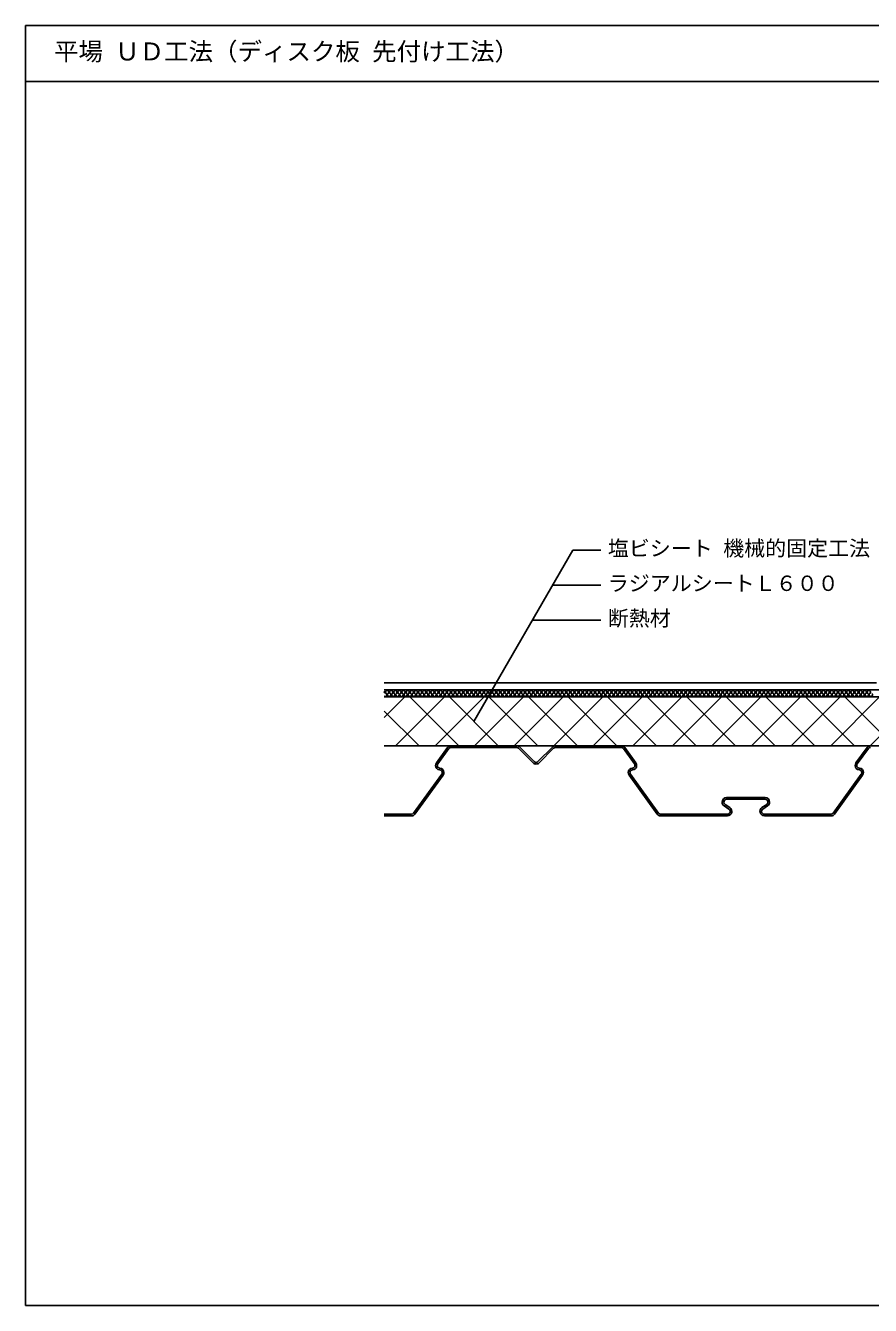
# Model space of a CAD drawing. Units: millimetres, scale not verified. Extents: x -665 to 665, y -465 to 450.
# Drawn here: x -665 to -61, y -465 to 450 of the extents above; entities that cross this region are included whole.
import ezdxf
from ezdxf.enums import TextEntityAlignment as Align

# ---------------------------------------------------------------- set-up
doc = ezdxf.new("R2010")
doc.units = ezdxf.units.MM
doc.header["$LTSCALE"] = 5
for name, color, linetype in [('0-1_線色１（水色）', 4, 'Continuous'), ('0-2_線色２（白）', 7, 'Continuous'), ('0-4_線色４（黄）', 2, 'Continuous'), ('0-5_金属', 7, 'Continuous'), ('0-A_文字', 7, 'Continuous'), ('0-D_断熱・ハッチ', 4, 'Continuous'), ('F-0', 134, 'Continuous')]:
    doc.layers.add(name, color=color, linetype=linetype)
doc.styles.add('ＭＳ ゴシック', font='')
doc.styles.get('ＭＳ ゴシック').set_extended_font_data('MS Gothic')

msp = doc.modelspace()

# ---------------------------------------------------------------- linework, layer by layer
at = {"layer": '0-1_線色１（水色）'}
for centre, start, end in [((-409.456, -26.519), 320.93926, 39.06074), ((-406.512, -26.519), 307.52351, 232.47649), ((-403.568, -26.519), 307.52351, 232.47649), ((-400.624, -26.519), 307.52351, 232.47649), ((-397.68, -26.519), 307.52351, 232.47649), ((-394.736, -26.519), 307.52351, 232.47649), ((-391.792, -26.519), 307.52351, 232.47649), ((-388.848, -26.519), 307.52351, 232.47649), ((-385.904, -26.519), 307.52351, 232.47649), ((-382.961, -26.519), 307.52351, 232.47649), ((-380.017, -26.519), 307.52351, 232.47649), ((-377.073, -26.519), 307.52351, 232.47649), ((-374.129, -26.519), 307.52351, 232.47649), ((-371.185, -26.519), 307.52351, 232.47649), ((-368.241, -26.519), 307.52351, 232.47649), ((-365.297, -26.519), 307.52351, 232.47649), ((-362.353, -26.519), 307.52351, 232.47649), ((-359.409, -26.519), 307.52351, 232.47649), ((-356.465, -26.519), 307.52351, 232.47649), ((-353.521, -26.519), 307.52351, 232.47649), ((-350.577, -26.519), 307.52351, 232.47649), ((-347.634, -26.519), 307.52351, 232.47649), ((-344.69, -26.519), 307.52351, 232.47649), ((-341.746, -26.519), 307.52351, 232.47649), ((-338.802, -26.519), 307.52351, 232.47649), ((-335.858, -26.519), 307.52351, 232.47649), ((-332.914, -26.519), 307.52351, 232.47649), ((-329.97, -26.519), 307.52351, 232.47649), ((-327.026, -26.519), 307.52351, 232.47649), ((-324.082, -26.519), 307.52351, 232.47649), ((-321.138, -26.519), 307.52351, 232.47649), ((-318.194, -26.519), 307.52351, 232.47649), ((-315.25, -26.519), 307.52351, 232.47649), ((-312.306, -26.519), 307.52351, 232.47649), ((-309.363, -26.519), 307.52351, 232.47649), ((-306.419, -26.519), 307.52351, 232.47649), ((-303.475, -26.519), 307.52351, 232.47649), ((-300.531, -26.519), 307.52351, 232.47649), ((-297.587, -26.519), 307.52351, 232.47649), ((-294.643, -26.519), 307.52351, 232.47649), ((-291.699, -26.519), 307.52351, 232.47649), ((-288.755, -26.519), 307.52351, 232.47649), ((-285.811, -26.519), 307.52351, 232.47649), ((-282.867, -26.519), 307.52351, 232.47649), ((-279.923, -26.519), 307.52351, 232.47649), ((-276.979, -26.519), 307.52351, 232.47649), ((-274.036, -26.519), 307.52351, 232.47649), ((-271.092, -26.519), 307.52351, 232.47649), ((-268.148, -26.519), 307.52351, 232.47649), ((-265.204, -26.519), 307.52351, 232.47649), ((-262.26, -26.519), 307.52351, 232.47649), ((-259.316, -26.519), 307.52351, 232.47649), ((-256.372, -26.519), 307.52351, 232.47649), ((-253.428, -26.519), 307.52351, 232.47649), ((-250.484, -26.519), 307.52351, 232.47649), ((-247.54, -26.519), 307.52351, 232.47649), ((-244.596, -26.519), 307.52351, 232.47649), ((-241.652, -26.519), 307.52351, 232.47649), ((-238.708, -26.519), 307.52351, 232.47649), ((-235.765, -26.519), 307.52351, 232.47649), ((-232.821, -26.519), 307.52351, 232.47649), ((-229.877, -26.519), 307.52351, 232.47649), ((-226.933, -26.519), 307.52351, 232.47649), ((-223.989, -26.519), 307.52351, 232.47649), ((-221.045, -26.519), 307.52351, 232.47649), ((-218.101, -26.519), 307.52351, 232.47649), ((-215.157, -26.519), 307.52351, 232.47649), ((-212.213, -26.519), 307.52351, 232.47649), ((-209.269, -26.519), 307.52351, 232.47649), ((-206.325, -26.519), 307.52351, 232.47649), ((-203.381, -26.519), 307.52351, 232.47649), ((-200.438, -26.519), 307.52351, 232.47649), ((-197.494, -26.519), 307.52351, 232.47649), ((-194.55, -26.519), 307.52351, 232.47649), ((-191.606, -26.519), 307.52351, 232.47649), ((-188.662, -26.519), 307.52351, 232.47649), ((-185.718, -26.519), 307.52351, 232.47649), ((-182.774, -26.519), 307.52351, 232.47649), ((-179.83, -26.519), 307.52351, 232.47649), ((-176.886, -26.519), 307.52351, 232.47649), ((-173.942, -26.519), 307.52351, 232.47649), ((-170.998, -26.519), 307.52351, 232.47649), ((-168.054, -26.519), 307.52351, 232.47649), ((-165.11, -26.519), 307.52351, 232.47649), ((-162.167, -26.519), 307.52351, 232.47649), ((-159.223, -26.519), 307.52351, 232.47649), ((-156.279, -26.519), 307.52351, 232.47649), ((-153.335, -26.519), 307.52351, 232.47649), ((-150.391, -26.519), 307.52351, 232.47649), ((-147.447, -26.519), 307.52351, 232.47649), ((-144.503, -26.519), 307.52351, 232.47649), ((-141.559, -26.519), 307.52351, 232.47649), ((-138.615, -26.519), 307.52351, 232.47649), ((-135.671, -26.519), 307.52351, 232.47649), ((-132.727, -26.519), 307.52351, 232.47649), ((-129.783, -26.519), 307.52351, 232.47649), ((-126.839, -26.519), 307.52351, 232.47649), ((-123.896, -26.519), 307.52351, 232.47649), ((-120.952, -26.519), 307.52351, 232.47649), ((-118.008, -26.519), 307.52351, 232.47649), ((-115.064, -26.519), 307.52351, 232.47649), ((-112.12, -26.519), 307.52351, 232.47649), ((-109.176, -26.519), 307.52351, 232.47649), ((-106.232, -26.519), 307.52351, 232.47649), ((-103.288, -26.519), 307.52351, 232.47649), ((-100.344, -26.519), 307.52351, 232.47649), ((-97.4, -26.519), 307.52351, 232.47649), ((-94.456, -26.519), 307.52351, 232.47649), ((-91.512, -26.519), 307.52351, 232.47649), ((-88.569, -26.519), 307.52351, 232.47649), ((-85.625, -26.519), 307.52351, 232.47649), ((-82.681, -26.519), 307.52351, 232.47649), ((-79.737, -26.519), 307.52351, 232.47649), ((-76.793, -26.519), 307.52351, 232.47649), ((-73.849, -26.519), 307.52351, 232.47649), ((-70.905, -26.519), 307.52351, 232.47649), ((-67.961, -26.519), 307.52351, 232.47649), ((-65.017, -26.519), 307.52351, 232.47649), ((-62.073, -26.519), 307.52351, 232.47649), ((-407.984, -28.435), 243.78789, 52.47649), ((-405.04, -28.435), 127.52351, 52.47649), ((-402.096, -28.435), 127.52351, 52.47649), ((-399.152, -28.435), 127.52351, 52.47649), ((-396.208, -28.435), 127.52351, 52.47649), ((-393.264, -28.435), 127.52351, 52.47649), ((-390.32, -28.435), 127.52351, 52.47649), ((-387.376, -28.435), 127.52351, 52.47649), ((-384.433, -28.435), 127.52351, 52.47649), ((-381.489, -28.435), 127.52351, 52.47649), ((-378.545, -28.435), 127.52351, 52.47649), ((-375.601, -28.435), 127.52351, 52.47649), ((-372.657, -28.435), 127.52351, 52.47649), ((-369.713, -28.435), 127.52351, 52.47649), ((-366.769, -28.435), 127.52351, 52.47649), ((-363.825, -28.435), 127.52351, 52.47649), ((-360.881, -28.435), 127.52351, 52.47649), ((-357.937, -28.435), 127.52351, 52.47649), ((-354.993, -28.435), 127.52351, 52.47649), ((-352.049, -28.435), 127.52351, 52.47649), ((-349.105, -28.435), 127.52351, 52.47649), ((-346.162, -28.435), 127.52351, 52.47649), ((-343.218, -28.435), 127.52351, 52.47649), ((-340.274, -28.435), 127.52351, 52.47649), ((-337.33, -28.435), 127.52351, 52.47649), ((-334.386, -28.435), 127.52351, 52.47649), ((-331.442, -28.435), 127.52351, 52.47649), ((-328.498, -28.435), 127.52351, 52.47649), ((-325.554, -28.435), 127.52351, 52.47649), ((-322.61, -28.435), 127.52351, 52.47649), ((-319.666, -28.435), 127.52351, 52.47649), ((-316.722, -28.435), 127.52351, 52.47649), ((-313.778, -28.435), 127.52351, 52.47649), ((-310.835, -28.435), 127.52351, 52.47649), ((-307.891, -28.435), 127.52351, 52.47649), ((-304.947, -28.435), 127.52351, 52.47649), ((-302.003, -28.435), 127.52351, 52.47649), ((-299.059, -28.435), 127.52351, 52.47649), ((-296.115, -28.435), 127.52351, 52.47649), ((-293.171, -28.435), 127.52351, 52.47649), ((-290.227, -28.435), 127.52351, 52.47649), ((-287.283, -28.435), 127.52351, 52.47649), ((-284.339, -28.435), 127.52351, 52.47649), ((-281.395, -28.435), 127.52351, 52.47649), ((-278.451, -28.435), 127.52351, 52.47649), ((-275.507, -28.435), 127.52351, 52.47649), ((-272.564, -28.435), 127.52351, 52.47649), ((-269.62, -28.435), 127.52351, 52.47649), ((-266.676, -28.435), 127.52351, 52.47649), ((-263.732, -28.435), 127.52351, 52.47649), ((-260.788, -28.435), 127.52351, 52.47649), ((-257.844, -28.435), 127.52351, 52.47649), ((-254.9, -28.435), 127.52351, 52.47649), ((-251.956, -28.435), 127.52351, 52.47649), ((-249.012, -28.435), 127.52351, 52.47649), ((-246.068, -28.435), 127.52351, 52.47649), ((-243.124, -28.435), 127.52351, 52.47649), ((-240.18, -28.435), 127.52351, 52.47649), ((-237.237, -28.435), 127.52351, 52.47649), ((-234.293, -28.435), 127.52351, 52.47649), ((-231.349, -28.435), 127.52351, 52.47649), ((-228.405, -28.435), 127.52351, 52.47649), ((-225.461, -28.435), 127.52351, 52.47649), ((-222.517, -28.435), 127.52351, 52.47649), ((-219.573, -28.435), 127.52351, 52.47649), ((-216.629, -28.435), 127.52351, 52.47649), ((-213.685, -28.435), 127.52351, 52.47649), ((-210.741, -28.435), 127.52351, 52.47649), ((-207.797, -28.435), 127.52351, 52.47649), ((-204.853, -28.435), 127.52351, 52.47649), ((-201.909, -28.435), 127.52351, 52.47649), ((-198.966, -28.435), 127.52351, 52.47649), ((-196.022, -28.435), 127.52351, 52.47649), ((-193.078, -28.435), 127.52351, 52.47649), ((-190.134, -28.435), 127.52351, 52.47649), ((-187.19, -28.435), 127.52351, 52.47649), ((-184.246, -28.435), 127.52351, 52.47649), ((-181.302, -28.435), 127.52351, 52.47649), ((-178.358, -28.435), 127.52351, 52.47649), ((-175.414, -28.435), 127.52351, 52.47649), ((-172.47, -28.435), 127.52351, 52.47649), ((-169.526, -28.435), 127.52351, 52.47649), ((-166.582, -28.435), 127.52351, 52.47649), ((-163.639, -28.435), 127.52351, 52.47649), ((-160.695, -28.435), 127.52351, 52.47649), ((-157.751, -28.435), 127.52351, 52.47649), ((-154.807, -28.435), 127.52351, 52.47649), ((-151.863, -28.435), 127.52351, 52.47649), ((-148.919, -28.435), 127.52351, 52.47649), ((-145.975, -28.435), 127.52351, 52.47649), ((-143.031, -28.435), 127.52351, 52.47649), ((-140.087, -28.435), 127.52351, 52.47649), ((-137.143, -28.435), 127.52351, 52.47649), ((-134.199, -28.435), 127.52351, 52.47649), ((-131.255, -28.435), 127.52351, 52.47649), ((-128.311, -28.435), 127.52351, 52.47649), ((-125.368, -28.435), 127.52351, 52.47649), ((-122.424, -28.435), 127.52351, 52.47649), ((-119.48, -28.435), 127.52351, 52.47649), ((-116.536, -28.435), 127.52351, 52.47649), ((-113.592, -28.435), 127.52351, 52.47649), ((-110.648, -28.435), 127.52351, 52.47649), ((-107.704, -28.435), 127.52351, 52.47649), ((-104.76, -28.435), 127.52351, 52.47649), ((-101.816, -28.435), 127.52351, 52.47649), ((-98.872, -28.435), 127.52351, 52.47649), ((-95.928, -28.435), 127.52351, 52.47649), ((-92.984, -28.435), 127.52351, 52.47649), ((-90.04, -28.435), 127.52351, 52.47649), ((-87.097, -28.435), 127.52351, 52.47649), ((-84.153, -28.435), 127.52351, 52.47649), ((-81.209, -28.435), 127.52351, 52.47649), ((-78.265, -28.435), 127.52351, 52.47649), ((-75.321, -28.435), 127.52351, 52.47649), ((-72.377, -28.435), 127.52351, 52.47649), ((-69.433, -28.435), 127.52351, 52.47649), ((-66.489, -28.435), 127.52351, 52.47649), ((-63.545, -28.435), 127.52351, 52.47649), ((-60.601, -28.435), 127.52351, 52.47649)]:
    msp.add_arc(centre, 1.208, start, end, dxfattribs=at)
at = {"layer": '0-2_線色２（白）'}
for p, q in [((-408.518, -24.977), (408.518, -24.977)), ((-408.518, -29.977), (408.518, -29.977)), ((-408.518, -64.977), (408.518, -64.977))]:
    msp.add_line(p, q, dxfattribs=at)
at = {"layer": '0-4_線色４（黄）'}
msp.add_line((-408.518, -19.977), (-56.682, -19.977), dxfattribs=at)
at = {"layer": '0-5_金属'}
for p, q in [((-371.29, -77.098), (-363.398, -66.215)), ((-370.319, -77.802), (-362.427, -66.92)), ((-360.969, -64.977), (-313.745, -64.977)), ((-360.969, -66.177), (-313.745, -66.177)), ((-302.125, -77.094), (-312.47, -66.707)), ((-301.275, -76.247), (-311.62, -65.86)), ((-288.379, -65.86), (-298.724, -76.247)), ((-287.528, -66.707), (-297.874, -77.094)), ((-286.253, -64.977), (-239.03, -64.977)), ((-286.253, -66.177), (-239.03, -66.177)), ((-237.573, -66.92), (-229.681, -77.803)), ((-236.601, -66.215), (-228.709, -77.098)), ((-71.29, -77.098), (-63.398, -66.215)), ((-70.319, -77.802), (-62.427, -66.92)), ((-369.047, -82.067), (-368.848, -82.083)), ((-368.951, -80.871), (-368.752, -80.886)), ((-231.247, -80.887), (-231.048, -80.871)), ((-231.151, -82.083), (-230.952, -82.067)), ((-69.047, -82.067), (-68.848, -82.083)), ((-68.951, -80.871), (-68.753, -80.887)), ((-367.477, -85.146), (-387.575, -113.029)), ((-366.504, -85.848), (-386.602, -113.731)), ((-213.398, -113.731), (-233.496, -85.848)), ((-212.424, -113.029), (-232.522, -85.146)), ((-67.478, -85.146), (-87.576, -113.029)), ((-66.504, -85.848), (-86.602, -113.731)), ((-162.107, -110.101), (-165.548, -107.857)), ((-161.451, -109.096), (-164.892, -106.852)), ((-163.8, -101.977), (-150, -101.977)), ((-163.8, -103.177), (-150, -103.177)), ((-150, -101.977), (-136.2, -101.977)), ((-150, -103.177), (-136.2, -103.177)), ((-135.107, -106.852), (-138.548, -109.097)), ((-134.451, -107.857), (-137.893, -110.102)), ((-408.518, -113.777), (-389.035, -113.777)), ((-408.518, -114.977), (-389.066, -114.977)), ((-210.964, -113.777), (-163.2, -113.777)), ((-210.934, -114.977), (-163.2, -114.977)), ((-136.8, -113.777), (-89.035, -113.777)), ((-136.8, -114.977), (-89.066, -114.977))]:
    msp.add_line(p, q, dxfattribs=at)
for centre, radius, start, end in [((-360.97, -67.977), 3, 90.0002, 144.05016), ((-360.97, -67.977), 1.8, 90.00036, 144.05027), ((-313.746, -67.977), 3, 44.8817, 89.99801), ((-313.746, -67.977), 1.8, 44.88064, 89.99665), ((-286.253, -67.977), 3, 89.99774, 135.11529), ((-286.253, -67.977), 1.8, 89.99944, 135.1166), ((-239.03, -67.977), 3, 35.94977, 89.99965), ((-239.03, -67.977), 1.8, 35.94966, 89.99949), ((-60.97, -67.977), 3, 90.0002, 144.05016), ((-60.97, -67.977), 1.8, 90.00036, 144.05027), ((-368.7, -78.977), 3.2, 144.05005, 179.99996), ((-368.8, -78.977), 3.1, 180.00009, 265.41832), ((-368.7, -78.977), 2, 144.05027, 179.99996), ((-368.8, -78.977), 1.9, 180.00009, 265.42237), ((-369, -83.977), 1.9, 0.00003, 85.41895), ((-369, -83.977), 3.1, 0.00003, 85.42326), ((-300, -74.977), 3, 224.88328, 315.1167), ((-300, -74.977), 1.8, 224.57188, 315.1167), ((-231, -83.977), 3.1, 94.57659, 179.9999), ((-231, -83.977), 1.9, 94.58091, 179.9999), ((-231.2, -78.977), 1.9, 274.57777, 359.99996), ((-231.2, -78.977), 3.1, 274.58181, 359.99996), ((-231.3, -78.977), 2, 0.00003, 35.94972), ((-231.3, -78.977), 3.2, 0.00003, 35.94994), ((-68.7, -78.977), 3.2, 144.05005, 179.99996), ((-68.8, -78.977), 3.1, 180.00009, 265.41832), ((-68.7, -78.977), 2, 144.05027, 179.99996), ((-68.8, -78.977), 1.9, 180.00009, 265.42237), ((-69, -83.977), 1.9, 359.99999, 85.41895), ((-69, -83.977), 3.1, 359.99999, 85.42326), ((-369.1, -83.977), 2, 323.9241, 359.99996), ((-369.1, -83.977), 3.2, 324.21611, 359.99996), ((-230.9, -83.977), 3.2, 180.00009, 215.78394), ((-230.9, -83.977), 2, 180.00009, 216.07594), ((-69.1, -83.977), 2, 323.92413, 359.99998), ((-69.1, -83.977), 3.2, 324.21614, 359.99998), ((-163.8, -105.177), 3.2, 89.99993, 179.9999), ((-163.8, -105.177), 3.2, 180.00009, 236.88223), ((-163.8, -105.177), 2, 89.99993, 179.9999), ((-163.8, -105.177), 2, 180.00009, 236.88223), ((-163.2, -111.777), 3.2, 270.00012, 56.88211), ((-136.8, -111.777), 3.2, 123.11782, 269.99989), ((-136.2, -105.177), 3.2, 359.99999, 89.99993), ((-136.2, -105.177), 2, 359.99999, 89.99993), ((-136.2, -105.177), 2, 303.11787, 359.99998), ((-136.2, -105.177), 3.2, 303.11787, 359.99998), ((-389.035, -111.977), 1.8, 269.9999, 324.216), ((-389.035, -111.977), 3, 269.9999, 324.216), ((-210.964, -111.977), 3, 215.78405, 270.00023), ((-210.964, -111.977), 1.8, 215.78405, 270.00023), ((-163.2, -111.777), 2, 270.00012, 56.88211), ((-136.8, -111.777), 2, 123.11782, 269.99989), ((-89.036, -111.977), 1.8, 269.9999, 324.21602), ((-89.036, -111.977), 3, 269.9999, 324.21602)]:
    msp.add_arc(centre, radius, start, end, dxfattribs=at)
at = {"layer": '0-A_文字'}
for p, q in [((-344.435, -47.477), (-273.725, 74.996)), ((-273.725, 74.996), (-253.725, 74.996)), ((-288.159, 49.996), (-253.725, 49.996)), ((-302.593, 24.996), (-253.725, 24.996))]:
    msp.add_line(p, q, dxfattribs=at)
at = {"layer": '0-D_断熱・ハッチ'}
for p, q in [((-408.518, -44.706), (-393.788, -29.977)), ((-400.504, -64.977), (-365.504, -29.977)), ((-390.303, -29.977), (-355.303, -64.977)), ((-372.22, -64.977), (-337.22, -29.977)), ((-362.019, -29.977), (-327.019, -64.977)), ((-343.936, -64.977), (-308.936, -29.977)), ((-333.735, -29.977), (-298.735, -64.977)), ((-315.651, -64.977), (-280.651, -29.977)), ((-305.451, -29.977), (-270.451, -64.977)), ((-287.367, -64.977), (-252.367, -29.977)), ((-277.166, -29.977), (-242.166, -64.977)), ((-259.083, -64.977), (-224.083, -29.977)), ((-248.882, -29.977), (-213.882, -64.977)), ((-230.799, -64.977), (-195.799, -29.977)), ((-220.598, -29.977), (-185.598, -64.977)), ((-202.514, -64.977), (-167.514, -29.977)), ((-192.314, -29.977), (-157.314, -64.977)), ((-174.23, -64.977), (-139.23, -29.977)), ((-164.029, -29.977), (-129.029, -64.977)), ((-145.946, -64.977), (-110.946, -29.977)), ((-135.745, -29.977), (-100.745, -64.977)), ((-117.661, -64.977), (-82.661, -29.977)), ((-107.461, -29.977), (-72.461, -64.977)), ((-89.377, -64.977), (-54.377, -29.977)), ((-79.176, -29.977), (-44.176, -64.977)), ((-61.093, -64.977), (-26.093, -29.977)), ((-408.518, -40.047), (-383.588, -64.977))]:
    msp.add_line(p, q, dxfattribs=at)
at = {"layer": 'F-0'}
for p, q in [((665, 450), (-665, 450)), ((-665, 450), (-665, -465)), ((-665, -465), (665, -465))]:
    msp.add_line(p, q, dxfattribs=at)
at = {"layer": 'F-0', "color": 6}
msp.add_line((665, 410), (-665, 410), dxfattribs=at)

# ---------------------------------------------------------------- texts
at = {"layer": '0-A_文字', "style": 'ＭＳ ゴシック'}
for s, p in [('塩ビシート 機械的固定工法', (-248.725, 67.496)), ('ラジアルシートＬ６００', (-248.725, 42.496)), ('断熱材', (-248.725, 17.496))]:
    msp.add_text(s, height=11, dxfattribs=at).set_placement(p, align=Align.BOTTOM_LEFT)
at = {"layer": 'F-0', "color": 7, "style": 'ＭＳ ゴシック'}
msp.add_text('平場 ＵＤ工法（ディスク板 先付け工法）', height=12.83, dxfattribs=at).set_placement((-644.698, 421.25), align=Align.BOTTOM_LEFT)

doc.saveas('drawing.dxf')
